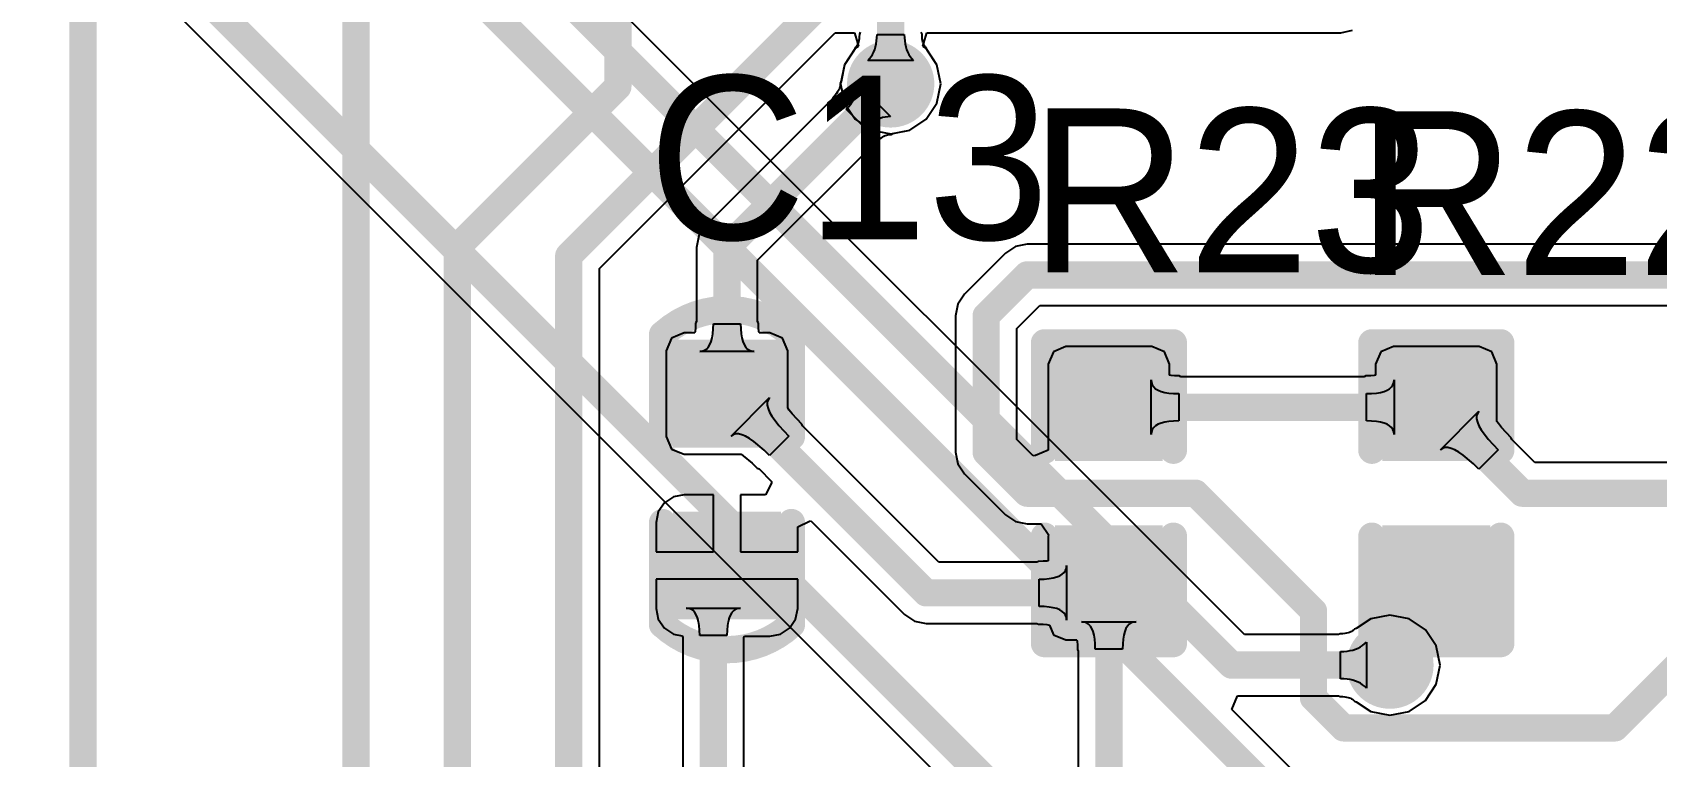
# Model space of a CAD drawing. Header units: millimetres. Extents: x 6.5 to 10.45, y 0.98 to 5.86.
# Drawn here: x 8.085 to 8.681, y 3.499 to 3.764 of the extents above; entities that cross this region are included whole.
import ezdxf

# ---------------------------------------------------------------- set-up
doc = ezdxf.new("R2010")
doc.units = ezdxf.units.MM
doc.header["$MEASUREMENT"] = 0
for name, color, linetype in [('BottomLayer', 5, 'Continuous'), ('BottomSolder', 6, 'Continuous'), ('MultiLayer', 9, 'Continuous'), ('TopLayer', 1, 'Continuous'), ('TopOverlay', 2, 'Continuous'), ('TopPaste', 8, 'Continuous'), ('TopSolder', 216, 'Continuous'), ('ViaHoleLayer', 16, 'Continuous')]:
    doc.layers.add(name, color=color, linetype=linetype)

# ---------------------------------------------------------------- blocks, each defined once
blk = doc.blocks.new('___C0603_21')
at = {"layer": 'TopLayer'}
for points in [[(-0.04724, -0.01575), (-0.01575, -0.01575), (-0.04724, 0.01575), (-0.01575, 0.01575)], [(0.01575, -0.01575), (0.04724, -0.01575), (0.01575, 0.01575), (0.04724, 0.01575)]]:
    blk.add_solid(points, dxfattribs=at)
at = {"layer": 'TopOverlay', "const_width": 0.01}
for points in [[(-0.05311, -0.02359, -0.390984), (-0.05311, 0.02359)], [(0.05361, 0.02304, -0.384894), (0.05311, -0.02359)]]:
    blk.add_lwpolyline(points, format="xyb", dxfattribs=at)
for points in [[(-0.05315, 0.02362), (-0.01575, 0.02362)], [(0.01575, 0.02362), (0.05315, 0.02362)], [(-0.05315, -0.02362), (-0.01575, -0.02362)], [(0.01575, -0.02362), (0.05315, -0.02362)]]:
    blk.add_lwpolyline(points, dxfattribs=at)
at = {"layer": 'TopOverlay', "const_width": 0.005}
for points in [[(-0.05565, 0.02362, 1), (-0.05065, 0.02362, 1)], [(-0.05561, 0.02359, 1), (-0.05061, 0.02359, 1)], [(-0.01825, 0.02362, 1), (-0.01325, 0.02362, 1)], [(0.01325, 0.02362, 1), (0.01825, 0.02362, 1)], [(0.05065, 0.02362, 1), (0.05565, 0.02362, 1)], [(0.05111, 0.02304, 1), (0.05611, 0.02304, 1)], [(-0.05565, -0.02362, 1), (-0.05065, -0.02362, 1)], [(-0.05561, -0.02359, 1), (-0.05061, -0.02359, 1)], [(-0.01825, -0.02362, 1), (-0.01325, -0.02362, 1)], [(0.01325, -0.02362, 1), (0.01825, -0.02362, 1)], [(0.05061, -0.02359, 1), (0.05561, -0.02359, 1)], [(0.05065, -0.02362, 1), (0.05565, -0.02362, 1)]]:
    blk.add_lwpolyline(points, format="xyb", close=True, dxfattribs=at)
at = {"layer": 'TopPaste'}
for points in [[(-0.04724, -0.01575), (-0.01575, -0.01575), (-0.04724, 0.01575), (-0.01575, 0.01575)], [(0.01575, -0.01575), (0.04724, -0.01575), (0.01575, 0.01575), (0.04724, 0.01575)]]:
    blk.add_solid(points, dxfattribs=at)
at = {"layer": 'TopSolder'}
for points in [[(-0.05124, -0.01975), (-0.01175, -0.01975), (-0.05124, 0.01975), (-0.01175, 0.01975)], [(0.01175, -0.01975), (0.05124, -0.01975), (0.01175, 0.01975), (0.05124, 0.01975)]]:
    blk.add_solid(points, dxfattribs=at)
blk = doc.blocks.new('___R0603_63')
at = {"layer": 'TopLayer'}
for points in [[(-0.047244, -0.015748), (-0.015748, -0.015748), (-0.047244, 0.015748), (-0.015748, 0.015748)], [(0.015748, -0.015748), (0.047244, -0.015748), (0.015748, 0.015748), (0.047244, 0.015748)]]:
    blk.add_solid(points, dxfattribs=at)
at = {"layer": 'TopOverlay', "const_width": 0.01}
for points in [[(-0.055118, 0.023622), (-0.015748, 0.023622)], [(-0.055118, 0.023622), (-0.055118, -0.023622)], [(0.015748, 0.023622), (0.055118, 0.023622)], [(0.055118, 0.023622), (0.055118, -0.023622)], [(-0.055118, -0.023622), (-0.015748, -0.023622)], [(0.015748, -0.023622), (0.055118, -0.023622)]]:
    blk.add_lwpolyline(points, dxfattribs=at)
at = {"layer": 'TopOverlay', "const_width": 0.005}
for points in [[(-0.057618, 0.023622, 1), (-0.052618, 0.023622, 1)], [(-0.057618, 0.023622, 1), (-0.052618, 0.023622, 1)], [(-0.018248, 0.023622, 1), (-0.013248, 0.023622, 1)], [(0.013248, 0.023622, 1), (0.018248, 0.023622, 1)], [(0.052618, 0.023622, 1), (0.057618, 0.023622, 1)], [(0.052618, 0.023622, 1), (0.057618, 0.023622, 1)], [(-0.057618, -0.023622, 1), (-0.052618, -0.023622, 1)], [(-0.057618, -0.023622, 1), (-0.052618, -0.023622, 1)], [(-0.018248, -0.023622, 1), (-0.013248, -0.023622, 1)], [(0.013248, -0.023622, 1), (0.018248, -0.023622, 1)], [(0.052618, -0.023622, 1), (0.057618, -0.023622, 1)], [(0.052618, -0.023622, 1), (0.057618, -0.023622, 1)]]:
    blk.add_lwpolyline(points, format="xyb", close=True, dxfattribs=at)
at = {"layer": 'TopPaste'}
for points in [[(-0.047244, -0.015748), (-0.015748, -0.015748), (-0.047244, 0.015748), (-0.015748, 0.015748)], [(0.015748, -0.015748), (0.047244, -0.015748), (0.015748, 0.015748), (0.047244, 0.015748)]]:
    blk.add_solid(points, dxfattribs=at)
at = {"layer": 'TopSolder'}
for points in [[(-0.051244, -0.019748), (-0.011748, -0.019748), (-0.051244, 0.019748), (-0.011748, 0.019748)], [(0.011748, -0.019748), (0.051244, -0.019748), (0.011748, 0.019748), (0.051244, 0.019748)]]:
    blk.add_solid(points, dxfattribs=at)
blk = doc.blocks.new('___R0603_64')
at = {"layer": 'TopLayer'}
for points in [[(-0.047244, -0.015748), (-0.015748, -0.015748), (-0.047244, 0.015748), (-0.015748, 0.015748)], [(0.015748, -0.015748), (0.047244, -0.015748), (0.015748, 0.015748), (0.047244, 0.015748)]]:
    blk.add_solid(points, dxfattribs=at)
at = {"layer": 'TopOverlay', "const_width": 0.01}
for points in [[(-0.055118, 0.023622), (-0.015748, 0.023622)], [(-0.055118, 0.023622), (-0.055118, -0.023622)], [(0.015748, 0.023622), (0.055118, 0.023622)], [(0.055118, 0.023622), (0.055118, -0.023622)], [(-0.055118, -0.023622), (-0.015748, -0.023622)], [(0.015748, -0.023622), (0.055118, -0.023622)]]:
    blk.add_lwpolyline(points, dxfattribs=at)
at = {"layer": 'TopOverlay', "const_width": 0.005}
for points in [[(-0.057618, 0.023622, 1), (-0.052618, 0.023622, 1)], [(-0.057618, 0.023622, 1), (-0.052618, 0.023622, 1)], [(-0.018248, 0.023622, 1), (-0.013248, 0.023622, 1)], [(0.013248, 0.023622, 1), (0.018248, 0.023622, 1)], [(0.052618, 0.023622, 1), (0.057618, 0.023622, 1)], [(0.052618, 0.023622, 1), (0.057618, 0.023622, 1)], [(-0.057618, -0.023622, 1), (-0.052618, -0.023622, 1)], [(-0.057618, -0.023622, 1), (-0.052618, -0.023622, 1)], [(-0.018248, -0.023622, 1), (-0.013248, -0.023622, 1)], [(0.013248, -0.023622, 1), (0.018248, -0.023622, 1)], [(0.052618, -0.023622, 1), (0.057618, -0.023622, 1)], [(0.052618, -0.023622, 1), (0.057618, -0.023622, 1)]]:
    blk.add_lwpolyline(points, format="xyb", close=True, dxfattribs=at)
at = {"layer": 'TopPaste'}
for points in [[(-0.047244, -0.015748), (-0.015748, -0.015748), (-0.047244, 0.015748), (-0.015748, 0.015748)], [(0.015748, -0.015748), (0.047244, -0.015748), (0.015748, 0.015748), (0.047244, 0.015748)]]:
    blk.add_solid(points, dxfattribs=at)
at = {"layer": 'TopSolder'}
for points in [[(-0.051244, -0.019748), (-0.011748, -0.019748), (-0.051244, 0.019748), (-0.011748, 0.019748)], [(0.011748, -0.019748), (0.051244, -0.019748), (0.011748, 0.019748), (0.051244, 0.019748)]]:
    blk.add_solid(points, dxfattribs=at)

msp = doc.modelspace()

# ---------------------------------------------------------------- linework, layer by layer
at = {"layer": 'BottomLayer'}
for p, q in [((8.52965, 3.54322), (8.24339, 3.82947)), ((8.08214, 3.827), (8.48585, 3.42329)), ((8.38848, 3.76227), (8.38841, 3.76153)), ((8.38851, 3.76329), (8.38848, 3.76227)), ((8.38878, 3.76391), (8.38851, 3.76329)), ((8.39497, 3.7619), (8.395, 3.76311)), ((8.395, 3.76311), (8.405, 3.76311)), ((8.405, 3.76311), (8.40503, 3.7619)), ((8.41149, 3.76329), (8.41122, 3.76391)), ((8.41152, 3.76227), (8.41149, 3.76329)), ((8.41159, 3.76153), (8.41152, 3.76227)), ((8.3866, 3.75735), (8.38304, 3.75202)), ((8.38684, 3.75799), (8.3866, 3.75735)), ((8.38728, 3.75846), (8.38684, 3.75799)), ((8.38749, 3.75873), (8.38728, 3.75846)), ((8.38768, 3.75904), (8.38749, 3.75873)), ((8.38786, 3.75939), (8.38768, 3.75904)), ((8.38803, 3.75981), (8.38786, 3.75939)), ((8.38818, 3.7603), (8.38803, 3.75981)), ((8.38831, 3.76087), (8.38818, 3.7603)), ((8.38841, 3.76153), (8.38831, 3.76087)), ((8.39333, 3.75583), (8.39378, 3.7567)), ((8.39378, 3.7567), (8.39415, 3.75762)), ((8.39415, 3.75762), (8.39446, 3.7586)), ((8.39446, 3.7586), (8.39469, 3.75964)), ((8.39469, 3.75964), (8.39486, 3.76074)), ((8.39486, 3.76074), (8.39497, 3.7619)), ((8.40503, 3.7619), (8.40514, 3.76074)), ((8.40514, 3.76074), (8.40531, 3.75964)), ((8.40531, 3.75964), (8.40554, 3.7586)), ((8.40554, 3.7586), (8.40585, 3.75762)), ((8.40585, 3.75762), (8.40622, 3.7567)), ((8.40622, 3.7567), (8.40667, 3.75583)), ((8.41169, 3.76087), (8.41159, 3.76153)), ((8.41182, 3.7603), (8.41169, 3.76087)), ((8.41197, 3.75981), (8.41182, 3.7603)), ((8.41214, 3.75939), (8.41197, 3.75981)), ((8.41232, 3.75904), (8.41214, 3.75939)), ((8.41251, 3.75873), (8.41232, 3.75904)), ((8.41272, 3.75846), (8.41251, 3.75873)), ((8.41316, 3.75799), (8.41272, 3.75846)), ((8.4134, 3.75735), (8.41316, 3.75799)), ((8.41696, 3.75202), (8.4134, 3.75735)), ((8.38304, 3.75202), (8.38165, 3.745)), ((8.3916, 3.75357), (8.39225, 3.75427)), ((8.4084, 3.75357), (8.3916, 3.75357)), ((8.39225, 3.75427), (8.39282, 3.75502)), ((8.39282, 3.75502), (8.39333, 3.75583)), ((8.40667, 3.75583), (8.40718, 3.75502)), ((8.40718, 3.75502), (8.40775, 3.75427)), ((8.40775, 3.75427), (8.4084, 3.75357)), ((8.41835, 3.745), (8.41696, 3.75202)), ((8.38165, 3.745), (8.38304, 3.73798)), ((8.41696, 3.73798), (8.41835, 3.745)), ((8.38304, 3.73798), (8.38702, 3.73202)), ((8.41298, 3.73202), (8.41696, 3.73798)), ((8.38702, 3.73202), (8.39298, 3.72804)), ((8.39298, 3.72804), (8.4, 3.72665)), ((8.4, 3.72665), (8.40702, 3.72804)), ((8.40702, 3.72804), (8.41298, 3.73202)), ((8.57598, 3.54896), (8.57065, 3.5454)), ((8.583, 3.55035), (8.57598, 3.54896)), ((8.59002, 3.54896), (8.583, 3.55035)), ((8.59598, 3.54498), (8.59002, 3.54896)), ((8.56409, 3.54322), (8.52965, 3.54322)), ((8.56471, 3.54349), (8.56409, 3.54322)), ((8.56573, 3.54352), (8.56471, 3.54349)), ((8.56647, 3.54359), (8.56573, 3.54352)), ((8.56713, 3.54369), (8.56647, 3.54359)), ((8.5677, 3.54382), (8.56713, 3.54369)), ((8.56819, 3.54397), (8.5677, 3.54382)), ((8.56861, 3.54414), (8.56819, 3.54397)), ((8.56896, 3.54432), (8.56861, 3.54414)), ((8.56927, 3.54451), (8.56896, 3.54432)), ((8.56954, 3.54472), (8.56927, 3.54451)), ((8.57001, 3.54516), (8.56954, 3.54472)), ((8.57065, 3.5454), (8.57001, 3.54516)), ((8.59996, 3.53902), (8.59598, 3.54498)), ((8.56489, 3.537), (8.5661, 3.53703)), ((8.56489, 3.527), (8.56489, 3.537)), ((8.5661, 3.53703), (8.56726, 3.53714)), ((8.56726, 3.53714), (8.56836, 3.53731)), ((8.56836, 3.53731), (8.5694, 3.53754)), ((8.5694, 3.53754), (8.57038, 3.53785)), ((8.57038, 3.53785), (8.5713, 3.53822)), ((8.5713, 3.53822), (8.57217, 3.53867)), ((8.57217, 3.53867), (8.57298, 3.53918)), ((8.57298, 3.53918), (8.57373, 3.53975)), ((8.57373, 3.53975), (8.57443, 3.5404)), ((8.57443, 3.5404), (8.57443, 3.5236)), ((8.60135, 3.532), (8.59996, 3.53902)), ((8.59996, 3.52498), (8.60135, 3.532)), ((8.5661, 3.52697), (8.56489, 3.527)), ((8.56726, 3.52686), (8.5661, 3.52697)), ((8.56836, 3.52669), (8.56726, 3.52686)), ((8.5694, 3.52646), (8.56836, 3.52669)), ((8.57038, 3.52615), (8.5694, 3.52646)), ((8.5713, 3.52578), (8.57038, 3.52615)), ((8.57217, 3.52533), (8.5713, 3.52578)), ((8.57298, 3.52482), (8.57217, 3.52533)), ((8.57373, 3.52425), (8.57298, 3.52482)), ((8.57443, 3.5236), (8.57373, 3.52425)), ((8.59598, 3.51902), (8.59996, 3.52498)), ((8.52508, 3.51578), (8.52715, 3.52078)), ((8.52715, 3.52078), (8.56409, 3.52078)), ((8.56409, 3.52078), (8.56471, 3.52051)), ((8.56471, 3.52051), (8.56573, 3.52048)), ((8.56573, 3.52048), (8.56647, 3.52041)), ((8.56647, 3.52041), (8.56713, 3.52031)), ((8.56713, 3.52031), (8.5677, 3.52018)), ((8.5677, 3.52018), (8.56819, 3.52003)), ((8.56819, 3.52003), (8.56861, 3.51986)), ((8.56861, 3.51986), (8.56896, 3.51968)), ((8.56896, 3.51968), (8.56927, 3.51949)), ((8.56927, 3.51949), (8.56954, 3.51928)), ((8.56954, 3.51928), (8.57001, 3.51884)), ((8.57001, 3.51884), (8.57065, 3.5186)), ((8.57065, 3.5186), (8.57598, 3.51504)), ((8.59002, 3.51504), (8.59598, 3.51902)), ((9.42265, 2.61822), (8.52508, 3.51578)), ((8.57598, 3.51504), (8.583, 3.51365)), ((8.583, 3.51365), (8.59002, 3.51504))]:
    msp.add_line(p, q, dxfattribs=at)
at = {"layer": 'BottomLayer', "const_width": 0.01}
for points in [[(8.4, 3.745), (8.4, 3.97946)], [(8.05, 3.875), (9.145, 2.78)], [(8.15, 3.875), (9.418, 2.607)], [(8.204, 3.853), (8.525, 3.532)], [(8.525, 3.532), (8.583, 3.532)]]:
    msp.add_lwpolyline(points, dxfattribs=at)
at = {"layer": 'BottomLayer'}
for points, const_width in [([(8.394, 3.745, 1), (8.406, 3.745, 1)], 0.012), ([(8.3975, 3.745, 1), (8.4025, 3.745, 1)], 0.005), ([(8.577, 3.532, 1), (8.589, 3.532, 1)], 0.012), ([(8.5225, 3.532, 1), (8.5275, 3.532, 1)], 0.005), ([(8.5225, 3.532, 1), (8.5275, 3.532, 1)], 0.005), ([(8.5805, 3.532, 1), (8.5855, 3.532, 1)], 0.005)]:
    msp.add_lwpolyline(points, format="xyb", close=True, dxfattribs=dict(at, const_width=const_width))
at = {"layer": 'BottomSolder', "const_width": 0.016}
for points in [[(8.392, 3.745, 1), (8.408, 3.745, 1)], [(8.575, 3.532, 1), (8.591, 3.532, 1)]]:
    msp.add_lwpolyline(points, format="xyb", close=True, dxfattribs=at)
at = {"layer": 'MultiLayer', "const_width": 0.012}
for points in [[(8.394, 3.745, 1), (8.406, 3.745, 1)], [(8.577, 3.532, 1), (8.589, 3.532, 1)]]:
    msp.add_lwpolyline(points, format="xyb", close=True, dxfattribs=at)
at = {"layer": 'TopLayer'}
for p, q in [((8.29322, 3.67735), (8.37965, 3.76378)), ((8.37965, 3.76378), (8.38671, 3.76378)), ((8.38671, 3.76378), (8.38823, 3.75878)), ((8.41177, 3.75878), (8.41329, 3.76378)), ((8.41329, 3.76378), (8.565, 3.76378)), ((8.565, 3.76378), (8.56929, 3.76464)), ((8.565, 3.76378), (8.565, 3.76378)), ((8.38702, 3.75798), (8.38304, 3.75202)), ((8.38823, 3.75878), (8.38702, 3.75798)), ((8.41298, 3.75798), (8.41177, 3.75878)), ((8.41696, 3.75202), (8.41298, 3.75798)), ((8.38304, 3.75202), (8.38179, 3.74574)), ((8.41835, 3.745), (8.41696, 3.75202)), ((8.38149, 3.74448), (8.38144, 3.74414)), ((8.38151, 3.74512), (8.38149, 3.74448)), ((8.38179, 3.74574), (8.38151, 3.74512)), ((8.38797, 3.74393), (8.388, 3.74488)), ((8.388, 3.74488), (8.39988, 3.733)), ((8.41696, 3.73798), (8.41835, 3.745)), ((8.3787, 3.73956), (8.33207, 3.69293)), ((8.37894, 3.74019), (8.3787, 3.73956)), ((8.37964, 3.74093), (8.37894, 3.74019)), ((8.38012, 3.74151), (8.37964, 3.74093)), ((8.38052, 3.74205), (8.38012, 3.74151)), ((8.38083, 3.74254), (8.38052, 3.74205)), ((8.38106, 3.74299), (8.38083, 3.74254)), ((8.38124, 3.74341), (8.38106, 3.74299)), ((8.38136, 3.74378), (8.38124, 3.74341)), ((8.38144, 3.74414), (8.38136, 3.74378)), ((8.38524, 3.7375), (8.38589, 3.7384)), ((8.38589, 3.7384), (8.38646, 3.7393)), ((8.38646, 3.7393), (8.38694, 3.74021)), ((8.38694, 3.74021), (8.38733, 3.74113)), ((8.38733, 3.74113), (8.38763, 3.74206)), ((8.38763, 3.74206), (8.38784, 3.74299)), ((8.38784, 3.74299), (8.38797, 3.74393)), ((8.38366, 3.73573), (8.38449, 3.73661)), ((8.39073, 3.72866), (8.38366, 3.73573)), ((8.38449, 3.73661), (8.38524, 3.7375)), ((8.39706, 3.73263), (8.39613, 3.73233)), ((8.39799, 3.73284), (8.39706, 3.73263)), ((8.39893, 3.73297), (8.39799, 3.73284)), ((8.39988, 3.733), (8.39893, 3.73297)), ((8.41298, 3.73202), (8.41696, 3.73798)), ((8.39161, 3.72949), (8.39073, 3.72866)), ((8.3925, 3.73024), (8.39161, 3.72949)), ((8.3934, 3.73089), (8.3925, 3.73024)), ((8.3943, 3.73146), (8.3934, 3.73089)), ((8.39521, 3.73194), (8.3943, 3.73146)), ((8.39613, 3.73233), (8.39521, 3.73194)), ((8.39914, 3.72644), (8.39948, 3.72649)), ((8.39948, 3.72649), (8.40012, 3.72651)), ((8.40012, 3.72651), (8.40074, 3.72679)), ((8.40074, 3.72679), (8.40702, 3.72804)), ((8.40702, 3.72804), (8.41298, 3.73202)), ((8.35122, 3.68035), (8.39456, 3.7237)), ((8.39456, 3.7237), (8.39519, 3.72394)), ((8.39519, 3.72394), (8.39593, 3.72464)), ((8.39593, 3.72464), (8.39651, 3.72512)), ((8.39651, 3.72512), (8.39705, 3.72552)), ((8.39705, 3.72552), (8.39754, 3.72583)), ((8.39754, 3.72583), (8.39799, 3.72607)), ((8.39799, 3.72607), (8.39841, 3.72624)), ((8.39841, 3.72624), (8.39878, 3.72636)), ((8.39878, 3.72636), (8.39914, 3.72644)), ((8.33207, 3.69293), (8.32964, 3.68929)), ((8.32964, 3.68929), (8.32878, 3.685)), ((8.32878, 3.685), (8.32878, 3.685)), ((8.32878, 3.685), (8.32878, 3.6579)), ((8.44571, 3.68536), (8.44207, 3.68293)), ((8.45, 3.68622), (8.44571, 3.68536)), ((8.856, 3.68622), (8.45, 3.68622)), ((8.45, 3.68622), (8.45, 3.68622)), ((8.35122, 3.6579), (8.35122, 3.68035)), ((8.44207, 3.68293), (8.42707, 3.66793)), ((8.29322, 3.30406), (8.29322, 3.67735)), ((8.42707, 3.66793), (8.42464, 3.66429)), ((8.42464, 3.66429), (8.42378, 3.66)), ((8.44622, 3.65535), (8.45465, 3.66378)), ((8.45465, 3.66378), (8.83823, 3.66378)), ((8.32846, 3.65556), (8.32835, 3.65428)), ((8.32851, 3.65728), (8.32846, 3.65556)), ((8.32878, 3.6579), (8.32851, 3.65728)), ((8.3348, 3.65347), (8.33495, 3.65519)), ((8.33495, 3.65519), (8.335, 3.65711)), ((8.335, 3.65711), (8.345, 3.65711)), ((8.345, 3.65711), (8.34505, 3.65519)), ((8.34505, 3.65519), (8.3452, 3.65347)), ((8.35149, 3.65728), (8.35122, 3.6579)), ((8.35154, 3.65556), (8.35149, 3.65728)), ((8.35165, 3.65428), (8.35154, 3.65556)), ((8.42378, 3.66), (8.42378, 3.66)), ((8.42378, 3.66), (8.42378, 3.61)), ((8.44622, 3.61465), (8.44622, 3.65535)), ((8.31966, 3.65184), (8.31776, 3.64724)), ((8.32425, 3.65374), (8.31966, 3.65184)), ((8.32826, 3.65374), (8.32425, 3.65374)), ((8.32835, 3.65428), (8.32826, 3.65374)), ((8.3332, 3.64861), (8.33375, 3.64952)), ((8.33375, 3.64952), (8.3342, 3.65064)), ((8.3342, 3.65064), (8.33455, 3.65195)), ((8.33455, 3.65195), (8.3348, 3.65347)), ((8.3452, 3.65347), (8.34545, 3.65195)), ((8.34545, 3.65195), (8.3458, 3.65064)), ((8.3458, 3.65064), (8.34625, 3.64952)), ((8.34625, 3.64952), (8.3468, 3.64861)), ((8.35174, 3.65374), (8.35165, 3.65428)), ((8.35575, 3.65374), (8.35174, 3.65374)), ((8.36034, 3.65184), (8.35575, 3.65374)), ((8.36224, 3.64724), (8.36034, 3.65184)), ((8.31776, 3.64724), (8.31776, 3.61575)), ((8.33, 3.64699), (8.33095, 3.6471)), ((8.35, 3.64699), (8.33, 3.64699)), ((8.33095, 3.6471), (8.3318, 3.6474)), ((8.3318, 3.6474), (8.33255, 3.6479)), ((8.33255, 3.6479), (8.3332, 3.64861)), ((8.3468, 3.64861), (8.34745, 3.6479)), ((8.34745, 3.6479), (8.3482, 3.6474)), ((8.3482, 3.6474), (8.34905, 3.6471)), ((8.34905, 3.6471), (8.35, 3.64699)), ((8.36224, 3.6263), (8.36224, 3.64724)), ((8.45966, 3.64684), (8.45776, 3.64224)), ((8.46425, 3.64874), (8.45966, 3.64684)), ((8.49575, 3.64874), (8.46425, 3.64874)), ((8.50034, 3.64684), (8.49575, 3.64874)), ((8.50224, 3.64224), (8.50034, 3.64684)), ((8.57966, 3.64684), (8.57776, 3.64224)), ((8.58425, 3.64874), (8.57966, 3.64684)), ((8.61575, 3.64874), (8.58425, 3.64874)), ((8.62034, 3.64684), (8.61575, 3.64874)), ((8.62224, 3.64224), (8.62034, 3.64684)), ((8.45776, 3.64224), (8.45776, 3.61075)), ((8.50224, 3.63823), (8.50224, 3.64224)), ((8.50279, 3.63814), (8.50224, 3.63823)), ((8.50406, 3.63803), (8.50279, 3.63814)), ((8.50579, 3.63799), (8.50406, 3.63803)), ((8.50641, 3.63771), (8.50579, 3.63799)), ((8.57359, 3.63771), (8.50641, 3.63771)), ((8.57421, 3.63799), (8.57359, 3.63771)), ((8.57594, 3.63803), (8.57421, 3.63799)), ((8.57721, 3.63814), (8.57594, 3.63803)), ((8.57776, 3.63823), (8.57721, 3.63814)), ((8.57776, 3.64224), (8.57776, 3.63823)), ((8.62224, 3.6213), (8.62224, 3.64224)), ((8.4955, 3.6165), (8.4955, 3.6365)), ((8.4955, 3.6365), (8.4956, 3.63555)), ((8.4956, 3.63555), (8.4959, 3.6347)), ((8.4959, 3.6347), (8.49641, 3.63395)), ((8.49641, 3.63395), (8.49712, 3.6333)), ((8.49712, 3.6333), (8.49803, 3.63275)), ((8.49803, 3.63275), (8.49914, 3.6323)), ((8.49914, 3.6323), (8.50046, 3.63195)), ((8.50046, 3.63195), (8.50197, 3.6317)), ((8.50197, 3.6317), (8.5037, 3.63155)), ((8.5037, 3.63155), (8.50562, 3.6315)), ((8.50562, 3.6315), (8.50562, 3.6215)), ((8.57438, 3.6315), (8.5763, 3.63155)), ((8.57438, 3.6215), (8.57438, 3.6315)), ((8.5763, 3.63155), (8.57803, 3.6317)), ((8.57803, 3.6317), (8.57954, 3.63195)), ((8.57954, 3.63195), (8.58086, 3.6323)), ((8.58086, 3.6323), (8.58197, 3.63275)), ((8.58197, 3.63275), (8.58288, 3.6333)), ((8.58288, 3.6333), (8.58359, 3.63395)), ((8.58359, 3.63395), (8.5841, 3.6347)), ((8.5841, 3.6347), (8.5844, 3.63555)), ((8.5844, 3.63555), (8.5845, 3.6365)), ((8.5845, 3.6365), (8.5845, 3.6165)), ((8.34148, 3.61588), (8.35562, 3.63002)), ((8.35505, 3.62924), (8.35477, 3.62832)), ((8.35477, 3.62832), (8.35477, 3.62726)), ((8.35477, 3.62726), (8.35505, 3.62606)), ((8.35562, 3.63002), (8.35505, 3.62924)), ((8.35505, 3.62606), (8.35562, 3.62472)), ((8.36281, 3.62549), (8.36224, 3.6263)), ((8.36393, 3.62408), (8.36281, 3.62549)), ((8.35562, 3.62472), (8.35647, 3.62323)), ((8.35647, 3.62323), (8.3576, 3.62161)), ((8.3576, 3.62161), (8.35901, 3.61984)), ((8.35901, 3.61984), (8.36269, 3.61588)), ((8.36745, 3.6203), (8.36393, 3.62408)), ((8.36768, 3.61968), (8.36745, 3.6203)), ((8.41764, 3.56972), (8.36768, 3.61968)), ((8.49712, 3.6197), (8.49641, 3.61905)), ((8.49803, 3.62025), (8.49712, 3.6197)), ((8.49914, 3.6207), (8.49803, 3.62025)), ((8.50046, 3.62105), (8.49914, 3.6207)), ((8.50197, 3.6213), (8.50046, 3.62105)), ((8.5037, 3.62145), (8.50197, 3.6213)), ((8.50562, 3.6215), (8.5037, 3.62145)), ((8.5763, 3.62145), (8.57438, 3.6215)), ((8.57803, 3.6213), (8.5763, 3.62145)), ((8.57954, 3.62105), (8.57803, 3.6213)), ((8.58086, 3.6207), (8.57954, 3.62105)), ((8.58197, 3.62025), (8.58086, 3.6207)), ((8.58288, 3.6197), (8.58197, 3.62025)), ((8.58359, 3.61905), (8.58288, 3.6197)), ((8.60148, 3.61088), (8.61562, 3.62502)), ((8.61505, 3.62424), (8.61477, 3.62332)), ((8.61477, 3.62332), (8.61477, 3.62226)), ((8.61477, 3.62226), (8.61505, 3.62106)), ((8.61562, 3.62502), (8.61505, 3.62424)), ((8.61505, 3.62106), (8.61562, 3.61972)), ((8.61562, 3.61972), (8.61647, 3.61823)), ((8.62281, 3.62049), (8.62224, 3.6213)), ((8.62393, 3.61908), (8.62281, 3.62049)), ((8.31776, 3.61575), (8.31966, 3.61116)), ((8.34225, 3.61644), (8.34148, 3.61588)), ((8.34317, 3.61673), (8.34225, 3.61644)), ((8.34423, 3.61673), (8.34317, 3.61673)), ((8.34544, 3.61644), (8.34423, 3.61673)), ((8.34678, 3.61588), (8.34544, 3.61644)), ((8.34826, 3.61503), (8.34678, 3.61588)), ((8.34989, 3.6139), (8.34826, 3.61503)), ((8.35357, 3.61079), (8.34989, 3.6139)), ((8.36269, 3.61588), (8.35562, 3.60881)), ((8.45221, 3.60865), (8.44622, 3.61465)), ((8.4956, 3.61745), (8.4955, 3.6165)), ((8.4959, 3.6183), (8.4956, 3.61745)), ((8.49641, 3.61905), (8.4959, 3.6183)), ((8.5841, 3.6183), (8.58359, 3.61905)), ((8.5844, 3.61745), (8.5841, 3.6183)), ((8.5845, 3.6165), (8.5844, 3.61745)), ((8.61647, 3.61823), (8.6176, 3.61661)), ((8.6176, 3.61661), (8.61901, 3.61484)), ((8.61901, 3.61484), (8.62269, 3.61088)), ((8.62745, 3.6153), (8.62393, 3.61908)), ((8.62768, 3.61468), (8.62745, 3.6153)), ((8.63614, 3.60622), (8.62768, 3.61468)), ((8.31966, 3.61116), (8.32425, 3.60925)), ((8.32425, 3.60925), (8.34519, 3.60925)), ((8.34519, 3.60925), (8.34593, 3.60874)), ((8.34593, 3.60874), (8.34921, 3.60597)), ((8.35562, 3.60881), (8.35357, 3.61079)), ((8.42378, 3.61), (8.42378, 3.61)), ((8.42378, 3.61), (8.42464, 3.60571)), ((8.45314, 3.60888), (8.45221, 3.60865)), ((8.45776, 3.61075), (8.45314, 3.60888)), ((8.60225, 3.61144), (8.60148, 3.61088)), ((8.60317, 3.61173), (8.60225, 3.61144)), ((8.60423, 3.61173), (8.60317, 3.61173)), ((8.60544, 3.61144), (8.60423, 3.61173)), ((8.60678, 3.61088), (8.60544, 3.61144)), ((8.60826, 3.61003), (8.60678, 3.61088)), ((8.60989, 3.6089), (8.60826, 3.61003)), ((8.61357, 3.60579), (8.60989, 3.6089)), ((8.62269, 3.61088), (8.61562, 3.60381)), ((8.34921, 3.60597), (8.35111, 3.60413)), ((8.35111, 3.60413), (8.35176, 3.60388)), ((8.35176, 3.60388), (8.35636, 3.59928)), ((8.42464, 3.60571), (8.42707, 3.60207)), ((8.42707, 3.60207), (8.44207, 3.58707)), ((8.61562, 3.60381), (8.61357, 3.60579)), ((8.69514, 3.60622), (8.63614, 3.60622)), ((8.35629, 3.59872), (8.35412, 3.59445)), ((8.35636, 3.59928), (8.35629, 3.59872)), ((8.31704, 3.59146), (8.31483, 3.58815)), ((8.32035, 3.59367), (8.31704, 3.59146)), ((8.32425, 3.59445), (8.32035, 3.59367)), ((8.335, 3.59445), (8.32425, 3.59445)), ((8.335, 3.5735), (8.335, 3.59445)), ((8.35412, 3.59445), (8.345, 3.59445)), ((8.345, 3.59445), (8.345, 3.5735)), ((8.31483, 3.58815), (8.31406, 3.58425)), ((8.31406, 3.58425), (8.31406, 3.5735)), ((8.36594, 3.58262), (8.37022, 3.58479)), ((8.37022, 3.58479), (8.37077, 3.58486)), ((8.37077, 3.58486), (8.40506, 3.55057)), ((8.44207, 3.58707), (8.44571, 3.58464)), ((8.44571, 3.58464), (8.45, 3.58378)), ((8.45, 3.58378), (8.45, 3.58378)), ((8.45, 3.58378), (8.45514, 3.58378)), ((8.45514, 3.58378), (8.45791, 3.57963)), ((8.36594, 3.5735), (8.36594, 3.58262)), ((8.45791, 3.57963), (8.45776, 3.57925)), ((8.45776, 3.57925), (8.45776, 3.57024)), ((8.31406, 3.5735), (8.335, 3.5735)), ((8.345, 3.5735), (8.36594, 3.5735)), ((8.45359, 3.56972), (8.41764, 3.56972)), ((8.45421, 3.57), (8.45359, 3.56972)), ((8.45594, 3.57004), (8.45421, 3.57)), ((8.45721, 3.57015), (8.45594, 3.57004)), ((8.45776, 3.57024), (8.45721, 3.57015)), ((8.46288, 3.5653), (8.46359, 3.56595)), ((8.46359, 3.56595), (8.4641, 3.5667)), ((8.4641, 3.5667), (8.4644, 3.56755)), ((8.4644, 3.56755), (8.4645, 3.5685)), ((8.4645, 3.5685), (8.4645, 3.5485)), ((8.34, 3.5635), (8.31406, 3.5635)), ((8.31406, 3.5635), (8.31406, 3.55276)), ((8.36594, 3.5635), (8.34, 3.5635)), ((8.36594, 3.55276), (8.36594, 3.5635)), ((8.45438, 3.5635), (8.4563, 3.56355)), ((8.45438, 3.5535), (8.45438, 3.5635)), ((8.4563, 3.56355), (8.45803, 3.5637)), ((8.45803, 3.5637), (8.45954, 3.56395)), ((8.45954, 3.56395), (8.46086, 3.5643)), ((8.46086, 3.5643), (8.46197, 3.56475)), ((8.46197, 3.56475), (8.46288, 3.5653)), ((8.31406, 3.55276), (8.31483, 3.54885)), ((8.31483, 3.54885), (8.31704, 3.54555)), ((8.32595, 3.55279), (8.325, 3.55289)), ((8.325, 3.55289), (8.345, 3.55289)), ((8.3268, 3.55249), (8.32595, 3.55279)), ((8.32755, 3.55199), (8.3268, 3.55249)), ((8.3282, 3.55129), (8.32755, 3.55199)), ((8.32875, 3.55039), (8.3282, 3.55129)), ((8.3292, 3.54929), (8.32875, 3.55039)), ((8.32955, 3.54799), (8.3292, 3.54929)), ((8.3298, 3.54649), (8.32955, 3.54799)), ((8.34045, 3.54799), (8.3402, 3.54649)), ((8.3408, 3.54929), (8.34045, 3.54799)), ((8.34125, 3.55039), (8.3408, 3.54929)), ((8.3418, 3.55129), (8.34125, 3.55039)), ((8.34245, 3.55199), (8.3418, 3.55129)), ((8.3432, 3.55249), (8.34245, 3.55199)), ((8.34405, 3.55279), (8.3432, 3.55249)), ((8.345, 3.55289), (8.34405, 3.55279)), ((8.36296, 3.54555), (8.36517, 3.54885)), ((8.36517, 3.54885), (8.36594, 3.55276)), ((8.40506, 3.55057), (8.40506, 3.55057)), ((8.40506, 3.55057), (8.4087, 3.54814)), ((8.4087, 3.54814), (8.41299, 3.54729)), ((8.4563, 3.55345), (8.45438, 3.5535)), ((8.45803, 3.5533), (8.4563, 3.55345)), ((8.45954, 3.55305), (8.45803, 3.5533)), ((8.46086, 3.5527), (8.45954, 3.55305)), ((8.46197, 3.55225), (8.46086, 3.5527)), ((8.46288, 3.5517), (8.46197, 3.55225)), ((8.46359, 3.55105), (8.46288, 3.5517)), ((8.4641, 3.5503), (8.46359, 3.55105)), ((8.4644, 3.54945), (8.4641, 3.5503)), ((8.4645, 3.5485), (8.4644, 3.54945)), ((8.47095, 3.54779), (8.47, 3.54789)), ((8.47, 3.54789), (8.49, 3.54789)), ((8.49, 3.54789), (8.48905, 3.54779)), ((8.31704, 3.54555), (8.32035, 3.54334)), ((8.32035, 3.54334), (8.32351, 3.54271)), ((8.32351, 3.54271), (8.32378, 3.54209)), ((8.32378, 3.54209), (8.32378, 3.32382)), ((8.32995, 3.54479), (8.3298, 3.54649)), ((8.33, 3.54289), (8.32995, 3.54479)), ((8.34, 3.54289), (8.33, 3.54289)), ((8.34005, 3.54479), (8.34, 3.54289)), ((8.3402, 3.54649), (8.34005, 3.54479)), ((8.34622, 3.54209), (8.34642, 3.54256)), ((8.34622, 3.325), (8.34622, 3.54209)), ((8.34642, 3.54256), (8.35575, 3.54256)), ((8.35575, 3.54256), (8.35965, 3.54334)), ((8.35965, 3.54334), (8.36296, 3.54555)), ((8.41299, 3.54729), (8.41299, 3.54729)), ((8.41299, 3.54729), (8.45359, 3.54729)), ((8.45359, 3.54729), (8.45421, 3.54701)), ((8.45421, 3.54701), (8.45594, 3.54697)), ((8.45594, 3.54697), (8.45721, 3.54686)), ((8.45721, 3.54686), (8.45818, 3.5467)), ((8.45818, 3.5467), (8.4582, 3.54669)), ((8.4582, 3.54669), (8.45966, 3.54316)), ((8.45966, 3.54316), (8.46425, 3.54126)), ((8.4718, 3.54749), (8.47095, 3.54779)), ((8.47255, 3.54699), (8.4718, 3.54749)), ((8.4732, 3.54629), (8.47255, 3.54699)), ((8.47375, 3.54539), (8.4732, 3.54629)), ((8.4742, 3.54429), (8.47375, 3.54539)), ((8.47455, 3.54299), (8.4742, 3.54429)), ((8.4748, 3.54149), (8.47455, 3.54299)), ((8.48545, 3.54299), (8.4852, 3.54149)), ((8.4858, 3.54429), (8.48545, 3.54299)), ((8.48625, 3.54539), (8.4858, 3.54429)), ((8.4868, 3.54629), (8.48625, 3.54539)), ((8.48745, 3.54699), (8.4868, 3.54629)), ((8.4882, 3.54749), (8.48745, 3.54699)), ((8.48905, 3.54779), (8.4882, 3.54749)), ((8.46425, 3.54126), (8.46825, 3.54126)), ((8.46825, 3.54126), (8.46835, 3.54067)), ((8.46835, 3.54067), (8.46846, 3.53941)), ((8.46846, 3.53941), (8.46851, 3.53772)), ((8.46851, 3.53772), (8.46878, 3.53709)), ((8.46878, 3.53709), (8.46878, 3.41991)), ((8.47495, 3.53979), (8.4748, 3.54149)), ((8.475, 3.53789), (8.47495, 3.53979)), ((8.485, 3.53789), (8.475, 3.53789)), ((8.48505, 3.53979), (8.485, 3.53789)), ((8.4852, 3.54149), (8.48505, 3.53979))]:
    msp.add_line(p, q, dxfattribs=at)
at = {"layer": 'TopLayer', "const_width": 0.01}
for points in [[(8.3, 3.744), (8.3, 4.425)], [(8.204, 3.072), (8.204, 4.38194)], [(8.104, 3.091), (8.104, 4.337)], [(8.282, 3.682), (8.375, 3.775)], [(8.2412, 3.6852), (8.3, 3.744)], [(8.34, 3.685), (8.4, 3.745)], [(8.2412, 3.15291), (8.2412, 3.6852)], [(8.282, 3.168), (8.282, 3.682)], [(8.34, 3.6315), (8.34, 3.685)], [(8.435, 3.66), (8.45, 3.675)], [(8.45, 3.675), (8.856, 3.675)], [(8.435, 3.61), (8.435, 3.66)], [(8.34, 3.6315), (8.41299, 3.5585)], [(8.48, 3.6215), (8.485, 3.6265)], [(8.485, 3.6265), (8.6, 3.6265)], [(8.6, 3.6265), (8.6315, 3.595)], [(8.435, 3.61), (8.45, 3.595)], [(8.45, 3.595), (8.51175, 3.595)], [(8.51175, 3.595), (8.55499, 3.55176)], [(8.6315, 3.595), (8.8006, 3.595)], [(8.335, 3.5635), (8.34, 3.5685)], [(8.335, 3.30791), (8.335, 3.5635)], [(8.583, 3.5465), (8.6, 3.5635)], [(8.6655, 3.509), (8.72, 3.5635)], [(8.41299, 3.5585), (8.48, 3.5585)], [(8.48, 3.401), (8.48, 3.5585)], [(8.55499, 3.52), (8.55499, 3.55176)], [(8.583, 3.532), (8.583, 3.5465)], [(8.55499, 3.52), (8.56599, 3.509)], [(8.56599, 3.509), (8.6655, 3.509)]]:
    msp.add_lwpolyline(points, dxfattribs=at)
at = {"layer": 'TopLayer'}
for points, const_width in [([(8.394, 3.745, 1), (8.406, 3.745, 1)], 0.012), ([(8.2975, 3.744, 1), (8.3025, 3.744, 1)], 0.005), ([(8.2975, 3.744, 1), (8.3025, 3.744, 1)], 0.005), ([(8.3975, 3.745, 1), (8.4025, 3.745, 1)], 0.005), ([(8.2387, 3.6852, 1), (8.2437, 3.6852, 1)], 0.005), ([(8.2387, 3.6852, 1), (8.2437, 3.6852, 1)], 0.005), ([(8.2795, 3.682, 1), (8.2845, 3.682, 1)], 0.005), ([(8.2795, 3.682, 1), (8.2845, 3.682, 1)], 0.005), ([(8.3375, 3.685, 1), (8.3425, 3.685, 1)], 0.005), ([(8.3375, 3.685, 1), (8.3425, 3.685, 1)], 0.005), ([(8.4475, 3.675, 1), (8.4525, 3.675, 1)], 0.005), ([(8.4475, 3.675, 1), (8.4525, 3.675, 1)], 0.005), ([(8.4325, 3.66, 1), (8.4375, 3.66, 1)], 0.005), ([(8.4325, 3.66, 1), (8.4375, 3.66, 1)], 0.005), ([(8.3375, 3.6315, 1), (8.3425, 3.6315, 1)], 0.005), ([(8.3375, 3.6315, 1), (8.3425, 3.6315, 1)], 0.005), ([(8.4825, 3.6265, 1), (8.4875, 3.6265, 1)], 0.005), ([(8.4825, 3.6265, 1), (8.4875, 3.6265, 1)], 0.005), ([(8.5975, 3.6265, 1), (8.6025, 3.6265, 1)], 0.005), ([(8.5975, 3.6265, 1), (8.6025, 3.6265, 1)], 0.005), ([(8.4775, 3.6215, 1), (8.4825, 3.6215, 1)], 0.005), ([(8.4325, 3.61, 1), (8.4375, 3.61, 1)], 0.005), ([(8.4325, 3.61, 1), (8.4375, 3.61, 1)], 0.005), ([(8.4475, 3.595, 1), (8.4525, 3.595, 1)], 0.005), ([(8.4475, 3.595, 1), (8.4525, 3.595, 1)], 0.005), ([(8.50925, 3.595, 1), (8.51425, 3.595, 1)], 0.005), ([(8.50925, 3.595, 1), (8.51425, 3.595, 1)], 0.005), ([(8.629, 3.595, 1), (8.634, 3.595, 1)], 0.005), ([(8.629, 3.595, 1), (8.634, 3.595, 1)], 0.005), ([(8.3375, 3.5685, 1), (8.3425, 3.5685, 1)], 0.005), ([(8.3325, 3.5635, 1), (8.3375, 3.5635, 1)], 0.005), ([(8.3325, 3.5635, 1), (8.3375, 3.5635, 1)], 0.005), ([(8.5975, 3.5635, 1), (8.6025, 3.5635, 1)], 0.005), ([(8.41049, 3.5585, 1), (8.41549, 3.5585, 1)], 0.005), ([(8.41049, 3.5585, 1), (8.41549, 3.5585, 1)], 0.005), ([(8.4775, 3.5585, 1), (8.4825, 3.5585, 1)], 0.005), ([(8.4775, 3.5585, 1), (8.4825, 3.5585, 1)], 0.005), ([(8.55249, 3.55176, 1), (8.55749, 3.55176, 1)], 0.005), ([(8.55249, 3.55176, 1), (8.55749, 3.55176, 1)], 0.005), ([(8.5805, 3.5465, 1), (8.5855, 3.5465, 1)], 0.005), ([(8.5805, 3.5465, 1), (8.5855, 3.5465, 1)], 0.005), ([(8.577, 3.532, 1), (8.589, 3.532, 1)], 0.012), ([(8.5805, 3.532, 1), (8.5855, 3.532, 1)], 0.005), ([(8.55249, 3.52, 1), (8.55749, 3.52, 1)], 0.005), ([(8.55249, 3.52, 1), (8.55749, 3.52, 1)], 0.005), ([(8.56349, 3.509, 1), (8.56849, 3.509, 1)], 0.005), ([(8.56349, 3.509, 1), (8.56849, 3.509, 1)], 0.005), ([(8.663, 3.509, 1), (8.668, 3.509, 1)], 0.005), ([(8.663, 3.509, 1), (8.668, 3.509, 1)], 0.005)]:
    msp.add_lwpolyline(points, format="xyb", close=True, dxfattribs=dict(at, const_width=const_width))
at = {"layer": 'TopSolder', "const_width": 0.016}
for points in [[(8.392, 3.745, 1), (8.408, 3.745, 1)], [(8.575, 3.532, 1), (8.591, 3.532, 1)]]:
    msp.add_lwpolyline(points, format="xyb", close=True, dxfattribs=at)
at = {"layer": 'ViaHoleLayer', "const_width": 0.006}
for points in [[(8.397, 3.745, 1), (8.403, 3.745, 1)], [(8.58, 3.532, 1), (8.586, 3.532, 1)]]:
    msp.add_lwpolyline(points, format="xyb", close=True, dxfattribs=at)

# ---------------------------------------------------------------- block references
at = {"rotation": 90}
for name, p in [('___C0603_21', (8.34, 3.6)), ('___R0603_64', (8.48, 3.595)), ('___R0603_63', (8.6, 3.595))]:
    msp.add_blockref(name, p, dxfattribs=at)

# ---------------------------------------------------------------- texts
at = {"layer": 'TopOverlay'}
for s, p in [('C13', (8.311, 3.688)), ('R23', (8.451, 3.676)), ('R22', (8.571, 3.675))]:
    msp.add_text(s, height=0.06, dxfattribs=at).set_placement(p)

doc.saveas('drawing.dxf')
